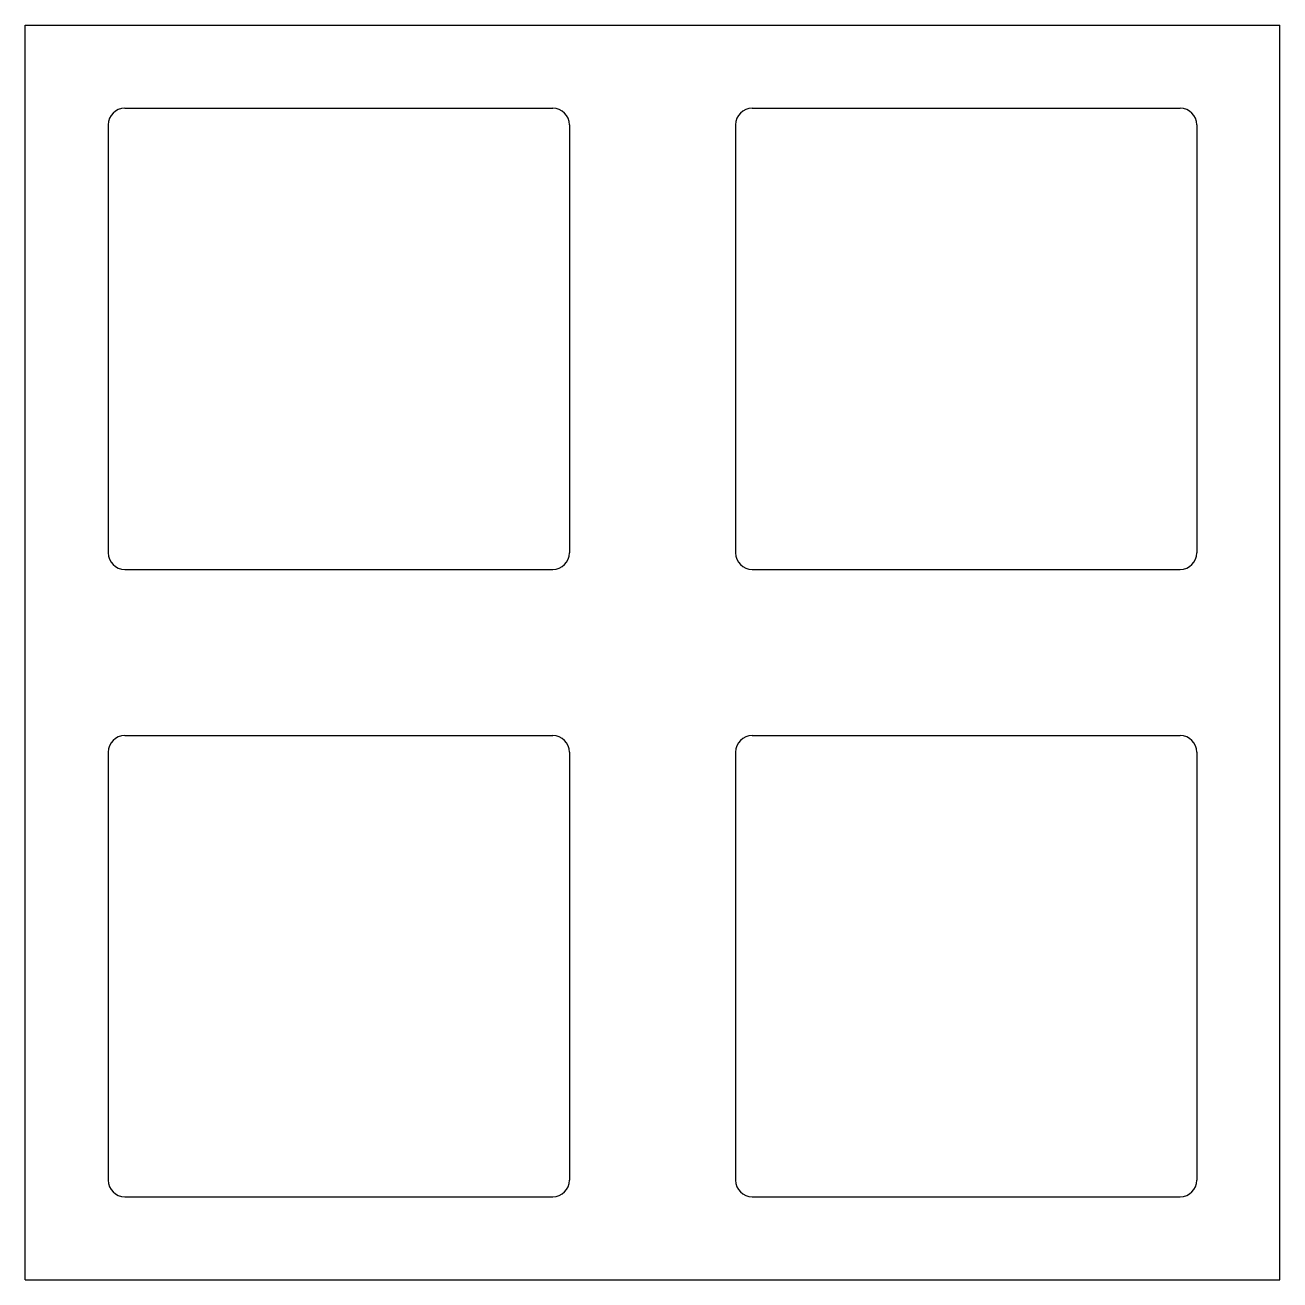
# Model space of a CAD drawing. Header units: millimetres. Extents: x 19.1 to 57.1, y -76.2 to -38.1.
import ezdxf

# ---------------------------------------------------------------- set-up
doc = ezdxf.new("R2010")
doc.units = ezdxf.units.MM

msp = doc.modelspace()

# ---------------------------------------------------------------- linework, layer by layer
for p, q in [((19.05, -38.1), (57.15, -38.1)), ((19.05, -76.2), (19.05, -38.1)), ((57.15, -76.2), (57.15, -38.1)), ((22.075, -40.625), (35.075, -40.625)), ((41.125, -40.625), (54.125, -40.625)), ((21.575, -41.125), (21.575, -54.125)), ((35.575, -41.125), (35.575, -54.125)), ((40.625, -41.125), (40.625, -54.125)), ((54.625, -41.125), (54.625, -54.125)), ((22.075, -54.625), (35.075, -54.625)), ((41.125, -54.625), (54.125, -54.625)), ((22.075, -59.675), (35.075, -59.675)), ((41.125, -59.675), (54.125, -59.675)), ((21.575, -60.175), (21.575, -73.175)), ((35.575, -60.175), (35.575, -73.175)), ((40.625, -60.175), (40.625, -73.175)), ((54.625, -60.175), (54.625, -73.175)), ((22.075, -73.675), (35.075, -73.675)), ((41.125, -73.675), (54.125, -73.675)), ((19.05, -76.2), (57.15, -76.2))]:
    msp.add_line(p, q)
for centre, start, end in [((22.075, -41.125), 90, 180), ((35.075, -41.125), 0, 90), ((41.125, -41.125), 90, 180), ((54.125, -41.125), 0, 90), ((22.075, -54.125), 180, 270), ((35.075, -54.125), 270, 0), ((41.125, -54.125), 180, 270), ((54.125, -54.125), 270, 0), ((22.075, -60.175), 90, 180), ((35.075, -60.175), 0, 90), ((41.125, -60.175), 90, 180), ((54.125, -60.175), 0, 90), ((22.075, -73.175), 180, 270), ((35.075, -73.175), 270, 0), ((41.125, -73.175), 180, 270), ((54.125, -73.175), 270, 0)]:
    msp.add_arc(centre, 0.5, start, end)

doc.saveas('drawing.dxf')
